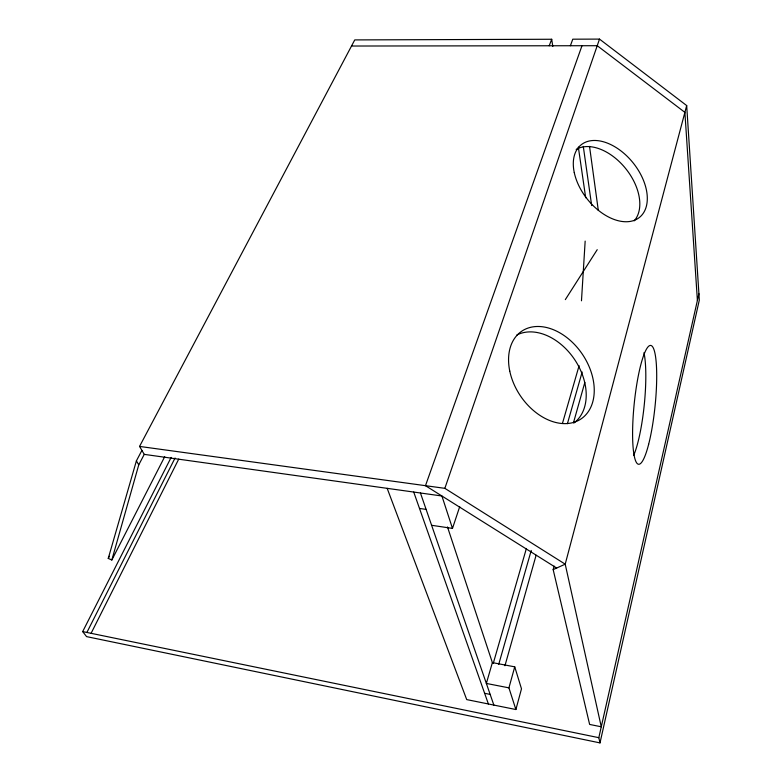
<?xml version="1.0" encoding="UTF-8"?>
<svg xmlns="http://www.w3.org/2000/svg" width="782" height="782" viewBox="0 0 782 782"><rect width="100%" height="100%" fill="white"/><g stroke="black" fill="none" stroke-linecap="round" stroke-linejoin="round"><path stroke-width="1.17" d="M581.476 300.796L585.161 241.11M171.131 457.421L82.677 631.592L86.567 636.616L599.999 742.9L699.323 300.063L686.684 105.57L599.501 39.1L572.776 39.188L570.391 45.737M599.999 742.9L598.817 737.68L698.913 293.69M686.684 105.57L565.21 564.174L601.27 726.791L589.628 724.435L553.167 569.619L554.115 566.09M387.168 488.339L466.717 699.597L515.885 709.528L521.486 688.825L514.742 666.841L492.377 662.618L447.48 526.951M515.885 709.528L508.926 687.857L514.742 666.841M141.904 450.412L136.391 460.881L108.248 558.416L111.836 560.01L138.766 464.831L144.25 454.371L139.548 446.424L354.754 39.911L551.701 39.256L552.796 46.48M504.947 665.746L536.11 555.23M573.577 422.378L584.848 382.408M498.73 664.338L531.232 550.46M567.419 423.668L582.16 372.017M492.377 662.618L486.355 683.439L508.926 687.857M493.276 663.302L526.394 548.465M562.541 423.091L579.1 365.673M431.615 525.289L452.485 528.407L459.708 506.677M553.167 569.619L565.21 564.174L444.85 488.339L599.501 39.1M581.994 45.727L425.476 485.681L556.667 568.035M549.218 45.767L551.701 39.256M91.093 633.322L178.736 459.093M86.88 632.462L175.06 457.998M111.836 560.01L164.699 456.717M108.248 558.416L109.363 556.246M565.327 299.623L597.223 249.673M351.509 46.03L597.233 45.708L684.885 112.364L697.397 300.376M139.548 446.424L444.85 488.339M144.25 454.371L441.908 495.993L452.485 528.407M419.494 508.437L426.112 509.395M484.625 693.302L490.158 694.396M82.677 631.592L598.817 737.68M136.391 460.881L138.766 464.831M413.727 492.054L488.388 703.976M420.433 492.992L493.853 705.081M578.338 147.124L585.698 197.758M583.294 146.4L591.671 205.568M589.53 146.371L598.308 210.426M643.967 352.682A59.52 10.948 -84.2 0 1 633.733 455.251M516.824 335.028A52.531 37.262 55.9 0 1 575.288 360.551A52.531 37.262 55.9 0 1 573.763 423.101M576.168 149.44A46.226 29.217 51.2 0 1 625.532 168.394A46.226 29.217 51.2 0 1 634.173 220.866M648.649 444.293A59.715 10.489 -84.2 0 0 652.452 346.582A59.715 10.489 -84.2 0 0 632.804 423.443A59.715 10.489 -84.2 0 0 648.649 444.293M509.756 371.049A52.951 37.321 55.9 0 0 580.987 418.966A52.951 37.321 55.9 0 0 563.49 335.126A52.951 37.321 55.9 0 0 509.756 371.049M574.252 172.509A46.549 29.208 51.2 0 0 635.571 219.801A46.549 29.208 51.2 0 0 621.104 151.024A46.549 29.208 51.2 0 0 574.252 172.509"/></g></svg>
